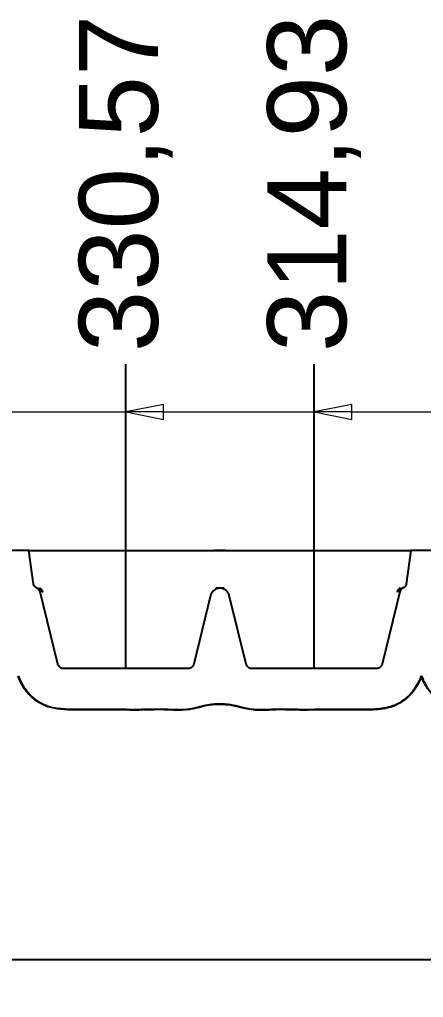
# Model space of a CAD drawing. Header units: millimetres. Extents: x 0 to 1486, y 0 to 1051.
# Drawn here: x 305.4 to 338.9, y 481.8 to 563.1 of the extents above; entities that cross this region are included whole.
import ezdxf

# ---------------------------------------------------------------- set-up
doc = ezdxf.new("R2010")
doc.units = ezdxf.units.MM
doc.header["$LTSCALE"] = 1.25
doc.layers.add('Bemaßungen(DIN)', color=7, linetype='Continuous', lineweight=5, true_color=0x262659)
doc.layers.add('Sichtbare Kanten(DIN)', color=7, linetype='Continuous', lineweight=25, true_color=0x262659)
doc.styles.add('Aktuell-DINGroßer Text', font='arial.ttf')
doc.dimstyles.new('STANDARD-DIN', dxfattribs={"dimscale": 1.25, "dimtxt": 5.25, "dimasz": 2.5, "dimexe": 3.175, "dimexo": 0, "dimgap": 0.8, "dimtad": 1, "dimrnd": 1e-08, "dimtxsty": 'Aktuell-DINGroßer Text', "dimcen": 0.09, "dimdle": 10, "dimclrd": 256, "dimclre": 256, "dimclrt": 256, "dimazin": 2, "dimtfac": 0.666667, "dimtmove": 0, "dimatfit": 3, "dimfxl": 1, "dimtolj": 1, "dimlwd": 25, "dimlwe": 25, "dimarcsym": 0})

# ---------------------------------------------------------------- blocks, each defined once
blk = doc.blocks.new('*D88')
at = {"layer": 'Bemaßungen(DIN)', "color": 250, "linetype": 'Continuous', "lineweight": 25, "true_color": 0x3f3f3f, "transparency": 16777216}
blk.add_line((329.822, 509.173), (329.822, 534.471), dxfattribs=at)
at = {"layer": 'Defpoints', "color": 0, "linetype": 'Continuous', "transparency": 16777216}
for p in [(329.822, 534.471), (329.822, 509.173), (644.748, 481.848)]:
    blk.add_point(p, dxfattribs=at)
at = {"layer": 'Bemaßungen(DIN)', "color": 179, "linetype": 'Continuous', "lineweight": 25, "true_color": 0x262659, "transparency": 16777216, "insert": (329.822, 535.471), "char_height": 6.5625, "attachment_point": 4, "rotation": 90, "style": 'Aktuell-DINGroßer Text'}
blk.add_mtext('\\A1;314,93', dxfattribs=at)
blk = doc.blocks.new('*D89')
at = {"layer": 'Bemaßungen(DIN)', "color": 250, "linetype": 'Continuous', "lineweight": 25, "true_color": 0x3f3f3f, "transparency": 16777216}
blk.add_line((314.175, 509.173), (314.175, 534.471), dxfattribs=at)
at = {"layer": 'Defpoints', "color": 0, "linetype": 'Continuous', "transparency": 16777216}
for p in [(314.175, 534.471), (314.175, 509.173), (644.748, 481.848)]:
    blk.add_point(p, dxfattribs=at)
at = {"layer": 'Bemaßungen(DIN)', "color": 179, "linetype": 'Continuous', "lineweight": 25, "true_color": 0x262659, "transparency": 16777216, "insert": (314.175, 535.471), "char_height": 6.5625, "attachment_point": 4, "rotation": 90, "style": 'Aktuell-DINGroßer Text'}
blk.add_mtext('\\A1;330,57', dxfattribs=at)
blk = doc.blocks.new('*D90')
at = {"layer": 'Bemaßungen(DIN)', "color": 250, "linetype": 'Continuous', "lineweight": 25, "true_color": 0x3f3f3f, "transparency": 16777216}
blk.add_line((296.322, 509.173), (296.322, 534.471), dxfattribs=at)
at = {"layer": 'Defpoints', "color": 0, "linetype": 'Continuous', "transparency": 16777216}
for p in [(296.322, 534.471), (296.322, 509.173), (644.748, 481.848)]:
    blk.add_point(p, dxfattribs=at)
at = {"layer": 'Bemaßungen(DIN)', "color": 179, "linetype": 'Continuous', "lineweight": 25, "true_color": 0x262659, "transparency": 16777216, "insert": (296.322, 535.471), "char_height": 6.5625, "attachment_point": 4, "rotation": 90, "style": 'Aktuell-DINGroßer Text'}
blk.add_mtext('\\A1;348,43', dxfattribs=at)
blk = doc.blocks.new('*D91')
at = {"layer": 'Bemaßungen(DIN)', "color": 250, "linetype": 'Continuous', "lineweight": 25, "true_color": 0x3f3f3f, "transparency": 16777216}
blk.add_line((280.675, 509.173), (280.675, 534.471), dxfattribs=at)
at = {"layer": 'Defpoints', "color": 0, "linetype": 'Continuous', "transparency": 16777216}
for p in [(280.675, 534.471), (280.675, 509.173), (644.748, 481.848)]:
    blk.add_point(p, dxfattribs=at)
at = {"layer": 'Bemaßungen(DIN)', "color": 179, "linetype": 'Continuous', "lineweight": 25, "true_color": 0x262659, "transparency": 16777216, "insert": (280.675, 535.471), "char_height": 6.5625, "attachment_point": 4, "rotation": 90, "style": 'Aktuell-DINGroßer Text'}
blk.add_mtext('\\A1;364,07', dxfattribs=at)
blk = doc.blocks.new('*D92')
at = {"layer": 'Bemaßungen(DIN)', "color": 250, "linetype": 'Continuous', "lineweight": 25, "true_color": 0x3f3f3f, "transparency": 16777216}
blk.add_line((262.822, 509.173), (262.822, 534.471), dxfattribs=at)
at = {"layer": 'Defpoints', "color": 0, "linetype": 'Continuous', "transparency": 16777216}
for p in [(262.822, 534.471), (262.822, 509.173), (644.748, 481.848)]:
    blk.add_point(p, dxfattribs=at)
at = {"layer": 'Bemaßungen(DIN)', "color": 179, "linetype": 'Continuous', "lineweight": 25, "true_color": 0x262659, "transparency": 16777216, "insert": (262.822, 535.471), "char_height": 6.5625, "attachment_point": 4, "rotation": 90, "style": 'Aktuell-DINGroßer Text'}
blk.add_mtext('\\A1;381,93', dxfattribs=at)
blk = doc.blocks.new('*D93')
at = {"layer": 'Bemaßungen(DIN)', "color": 250, "linetype": 'Continuous', "lineweight": 25, "true_color": 0x3f3f3f, "transparency": 16777216}
blk.add_line((247.175, 509.173), (247.175, 534.471), dxfattribs=at)
at = {"layer": 'Defpoints', "color": 0, "linetype": 'Continuous', "transparency": 16777216}
for p in [(247.175, 534.471), (247.175, 509.173), (644.748, 481.848)]:
    blk.add_point(p, dxfattribs=at)
at = {"layer": 'Bemaßungen(DIN)', "color": 179, "linetype": 'Continuous', "lineweight": 25, "true_color": 0x262659, "transparency": 16777216, "insert": (247.175, 535.471), "char_height": 6.5625, "attachment_point": 4, "rotation": 90, "style": 'Aktuell-DINGroßer Text'}
blk.add_mtext('\\A1;397,57', dxfattribs=at)
blk = doc.blocks.new('2DTransSymbol3')
at = {"layer": 'Bemaßungen(DIN)'}
for p, q in [((253.84, 424.902), (251.34, 424.402)), ((253.84, 423.902), (253.84, 424.902)), ((266.358, 424.902), (263.858, 424.402)), ((266.358, 423.902), (266.358, 424.902)), ((239.558, 424.402), (251.34, 424.402)), ((253.84, 424.402), (251.34, 424.402)), ((251.34, 424.402), (253.84, 423.902)), ((253.84, 424.402), (263.858, 424.402)), ((266.358, 424.402), (263.858, 424.402)), ((263.858, 424.402), (266.358, 423.902)), ((266.358, 424.402), (278.14, 424.402))]:
    blk.add_line(p, q, dxfattribs=at)
at = {"layer": 'Bemaßungen(DIN)', "flags": 128}
for points in [[(253.84, 424.902), (251.34, 424.402), (253.84, 423.902), (253.84, 424.902)], [(266.358, 424.902), (263.858, 424.402), (266.358, 423.902), (266.358, 424.902)]]:
    blk.add_lwpolyline(points, dxfattribs=at)
at = {"layer": 'Bemaßungen(DIN)'}
for points in [[(253.84, 424.902), (251.34, 424.402), (253.84, 423.902), (253.84, 424.902)], [(266.358, 424.902), (263.858, 424.402), (266.358, 423.902), (266.358, 424.902)]]:
    blk.add_solid(points, dxfattribs=at)

msp = doc.modelspace()

# ---------------------------------------------------------------- linework, layer by layer
at = {"layer": 'Sichtbare Kanten(DIN)'}
for p, q in [((306.1335, 518.9728), (304.3635, 518.9728)), ((306.5236, 516.1971), (306.1335, 518.9728)), ((306.1335, 518.9728), (306.6286, 518.9728)), ((306.6286, 518.9728), (337.3683, 518.9728)), ((322.4985, 518.9828), (321.4985, 518.9828)), ((321.4985, 518.9728), (321.4985, 518.9828)), ((321.8985, 518.9778), (322.0985, 518.9778)), ((321.8985, 518.9728), (321.8985, 518.9778)), ((322.0985, 518.9728), (322.0985, 518.9778)), ((322.4985, 518.9728), (322.4985, 518.9828)), ((331.8253, 518.9778), (331.9119, 518.9778)), ((331.8253, 518.9728), (331.8253, 518.9778)), ((331.9119, 518.9778), (332.0851, 518.9778)), ((331.9119, 518.9728), (331.9119, 518.9778)), ((332.0851, 518.9778), (332.1717, 518.9778)), ((332.0851, 518.9728), (332.0851, 518.9778)), ((332.1717, 518.9728), (332.1717, 518.9778)), ((337.3683, 518.9728), (337.8635, 518.9728)), ((337.8635, 518.9728), (337.4734, 516.1971)), ((339.6335, 518.9728), (337.8635, 518.9728)), ((308.5271, 509.5535), (307.056, 515.5425)), ((321.2216, 515.2438), (319.8221, 509.5533)), ((324.1749, 509.5533), (322.7753, 515.2438)), ((336.9409, 515.5425), (335.4699, 509.5535)), ((319.3365, 509.1728), (309.0126, 509.1728)), ((334.9843, 509.1728), (324.6604, 509.1728)), ((374.5485, 484.9728), (293.9485, 484.9728))]:
    msp.add_line(p, q, dxfattribs=at)
for points, knots in [([(306.7644, 515.8841), (306.7607, 515.8857), (306.7569, 515.8873), (306.7254, 515.9018), (306.6993, 515.9175), (306.634, 515.968), (306.5995, 516.0074), (306.5442, 516.103), (306.5297, 516.1537), (306.5236, 516.1971)], [-0.032564493, -0.032564493, -0.032564493, -0.032564493, -0.03164921, -0.03164921, -0.024823703, -0.024823703, -0.013148435, -0.013148435, 0, 0, 0, 0]), ([(337.4734, 516.1971), (337.4691, 516.167), (337.4614, 516.1374), (337.4396, 516.0805), (337.4255, 516.0535), (337.3791, 515.9852), (337.3419, 515.9483), (337.2765, 515.9049), (337.2542, 515.8933), (337.2325, 515.8841)], [-0.03841676, -0.03841676, -0.03841676, -0.03841676, -0.031640555, -0.031640555, -0.024817551, -0.024817551, -0.013146152, -0.013146152, -0.007186253, -0.007186253, -0.007186253, -0.007186253]), ([(307.056, 515.5425), (307.0452, 515.5865), (307.0284, 515.629), (306.9838, 515.7083), (306.9562, 515.7446), (306.8747, 515.8261), (306.8191, 515.8611), (306.7644, 515.8841)], [-0.041058054, -0.041058054, -0.041058054, -0.041058054, -0.029401851, -0.029401851, -0.017790166, -0.017790166, 0, 0, 0, 0]), ([(306.7684, 515.8824), (306.7687, 515.8823), (306.769, 515.8822), (306.7693, 515.882), (306.7726, 515.8807), (306.7774, 515.8788), (306.7838, 515.8765), (306.7902, 515.8742), (306.7982, 515.8715), (306.8076, 515.8688), (306.8123, 515.8674), (306.8174, 515.866), (306.8227, 515.8647), (306.8254, 515.864), (306.8281, 515.8634), (306.8309, 515.8627), (306.8338, 515.8621), (306.8367, 515.8615), (306.8397, 515.8608)], [0.11911303, 0.11911303, 0.11911303, 0.11911303, 0.13277377, 0.13277377, 0.13277377, 0.26517816, 0.26517816, 0.26517816, 0.3981672, 0.3981672, 0.3981672, 0.46455773, 0.46455773, 0.46455773, 0.4977404, 0.4977404, 0.4977404, 0.53089997, 0.53089997, 0.53089997, 0.53089997]), ([(306.8397, 515.8608), (306.8555, 515.8576), (306.8711, 515.8532), (306.8864, 515.8476), (306.9054, 515.8407), (306.924, 515.832), (306.9417, 515.8216), (306.9524, 515.8154), (306.9628, 515.8085), (306.9728, 515.8011), (306.993, 515.7863), (307.0119, 515.7691), (307.0292, 515.7499), (307.0466, 515.7307), (307.0623, 515.7095), (307.0763, 515.6866), (307.0833, 515.6751), (307.0898, 515.6632), (307.0959, 515.6509), (307.1059, 515.6305), (307.1147, 515.609), (307.122, 515.5867), (307.1279, 515.5689), (307.1328, 515.5505), (307.1368, 515.5318)], [-1.0769104, -1.0769104, -1.0769104, -1.0769104, -0.9572537, -0.9572537, -0.9572537, -0.8077, -0.8077, -0.8077, -0.7179403, -0.7179403, -0.7179403, -0.5384552, -0.5384552, -0.5384552, -0.3589701, -0.3589701, -0.3589701, -0.2692104, -0.2692104, -0.2692104, -0.1196567, -0.1196567, -0.1196567, 0, 0, 0, 0]), ([(307.0187, 515.8608), (307.0304, 515.8576), (307.042, 515.8532), (307.0536, 515.8476), (307.0681, 515.8407), (307.0825, 515.832), (307.0965, 515.8216), (307.105, 515.8154), (307.1133, 515.8085), (307.1215, 515.8011), (307.1379, 515.7863), (307.1537, 515.7691), (307.1687, 515.7499), (307.1838, 515.7307), (307.198, 515.7095), (307.2112, 515.6866), (307.2178, 515.6751), (307.2241, 515.6632), (307.2302, 515.6509), (307.2402, 515.6305), (307.2495, 515.609), (307.2579, 515.5867), (307.2647, 515.5689), (307.2708, 515.5505), (307.2763, 515.5318)], [-1.0769104, -1.0769104, -1.0769104, -1.0769104, -0.9572537, -0.9572537, -0.9572537, -0.8077, -0.8077, -0.8077, -0.7179403, -0.7179403, -0.7179403, -0.5384552, -0.5384552, -0.5384552, -0.3589701, -0.3589701, -0.3589701, -0.2692104, -0.2692104, -0.2692104, -0.1196567, -0.1196567, -0.1196567, 0, 0, 0, 0]), ([(322.7753, 515.2438), (322.7528, 515.3355), (322.7135, 515.4235), (322.6234, 515.5567), (322.5616, 515.6342), (322.3771, 515.7646), (322.2789, 515.8083), (322.0694, 515.857), (321.9664, 515.8585), (321.7635, 515.8237), (321.6632, 515.7857), (321.4606, 515.6602), (321.3905, 515.5781), (321.2891, 515.4363), (321.2458, 515.3422), (321.2216, 515.2438)], [-0.14482378, -0.14482378, -0.14482378, -0.14482378, -0.11905508, -0.11905508, -0.101033, -0.101033, -0.08537461, -0.08537461, -0.06899068, -0.06899068, -0.0520285, -0.0520285, -0.03038629, -0.03038629, 0, 0, 0, 0]), ([(321.9985, 515.8527), (321.9928, 515.8527), (321.987, 515.8527), (321.981, 515.8527), (321.9751, 515.8527), (321.969, 515.8527), (321.9629, 515.8527), (321.9506, 515.8527), (321.9381, 515.8527), (321.9253, 515.8527), (321.9076, 515.8527), (321.8894, 515.8527), (321.87, 515.8527), (321.8615, 515.8527), (321.8528, 515.8527), (321.8441, 515.8527), (321.8151, 515.8527), (321.7846, 515.8527), (321.7524, 515.8527), (321.7363, 515.8527), (321.7198, 515.8527), (321.7029, 515.8527), (321.6945, 515.8527), (321.686, 515.8527), (321.6773, 515.8527), (321.6686, 515.8527), (321.6598, 515.8527), (321.651, 515.8527)], [0, 0, 0, 0, 0.03587341, 0.03587341, 0.03587341, 0.0717053, 0.0717053, 0.0717053, 0.1433193, 0.1433193, 0.1433193, 0.24303135, 0.24303135, 0.24303135, 0.28653169, 0.28653169, 0.28653169, 0.42986377, 0.42986377, 0.42986377, 0.50150274, 0.50150274, 0.50150274, 0.53727845, 0.53727845, 0.53727845, 0.57301031, 0.57301031, 0.57301031, 0.57301031]), ([(322.3458, 515.8527), (322.337, 515.8527), (322.3282, 515.8527), (322.3195, 515.8527), (322.3108, 515.8527), (322.3023, 515.8527), (322.2938, 515.8527), (322.2769, 515.8527), (322.2604, 515.8527), (322.2444, 515.8527), (322.2111, 515.8527), (322.1796, 515.8527), (322.1498, 515.8527), (322.122, 515.8527), (322.0966, 515.8527), (322.0719, 515.8527), (322.059, 515.8527), (322.0464, 515.8527), (322.0341, 515.8527), (322.0279, 515.8527), (322.0218, 515.8527), (322.0159, 515.8527), (322.0099, 515.8527), (322.0042, 515.8527), (321.9985, 515.8527)], [0, 0, 0, 0, 0.03572786, 0.03572786, 0.03572786, 0.07149696, 0.07149696, 0.07149696, 0.14312065, 0.14312065, 0.14312065, 0.29141532, 0.29141532, 0.29141532, 0.4296401, 0.4296401, 0.4296401, 0.50120872, 0.50120872, 0.50120872, 0.53702595, 0.53702595, 0.53702595, 0.57289689, 0.57289689, 0.57289689, 0.57289689]), ([(336.9782, 515.8608), (336.9666, 515.8576), (336.9549, 515.8532), (336.9433, 515.8476), (336.9288, 515.8407), (336.9145, 515.832), (336.9004, 515.8216), (336.892, 515.8154), (336.8836, 515.8085), (336.8754, 515.8011), (336.859, 515.7863), (336.8432, 515.7691), (336.8282, 515.7499), (336.8131, 515.7307), (336.7989, 515.7095), (336.7857, 515.6866), (336.7791, 515.6751), (336.7728, 515.6632), (336.7668, 515.6509), (336.7567, 515.6305), (336.7474, 515.609), (336.739, 515.5867), (336.7323, 515.5689), (336.7261, 515.5505), (336.7206, 515.5318)], [-1.0769104, -1.0769104, -1.0769104, -1.0769104, -0.9572537, -0.9572537, -0.9572537, -0.8077, -0.8077, -0.8077, -0.7179403, -0.7179403, -0.7179403, -0.5384552, -0.5384552, -0.5384552, -0.3589701, -0.3589701, -0.3589701, -0.2692104, -0.2692104, -0.2692104, -0.1196567, -0.1196567, -0.1196567, 0, 0, 0, 0]), ([(337.1573, 515.8608), (337.1414, 515.8576), (337.1258, 515.8532), (337.1106, 515.8476), (337.0915, 515.8407), (337.073, 515.832), (337.0552, 515.8216), (337.0445, 515.8154), (337.0342, 515.8085), (337.0241, 515.8011), (337.0039, 515.7863), (336.985, 515.7691), (336.9677, 515.7499), (336.9504, 515.7307), (336.9346, 515.7095), (336.9206, 515.6866), (336.9136, 515.6751), (336.9071, 515.6632), (336.9011, 515.6509), (336.891, 515.6305), (336.8822, 515.609), (336.8749, 515.5867), (336.869, 515.5689), (336.8641, 515.5505), (336.8601, 515.5318)], [-1.0769104, -1.0769104, -1.0769104, -1.0769104, -0.9572537, -0.9572537, -0.9572537, -0.8077, -0.8077, -0.8077, -0.7179403, -0.7179403, -0.7179403, -0.5384552, -0.5384552, -0.5384552, -0.3589701, -0.3589701, -0.3589701, -0.2692104, -0.2692104, -0.2692104, -0.1196567, -0.1196567, -0.1196567, 0, 0, 0, 0]), ([(337.2325, 515.8841), (337.1907, 515.8665), (337.1514, 515.8433), (337.0801, 515.7867), (337.0486, 515.7538), (336.9808, 515.6605), (336.9551, 515.6001), (336.9409, 515.5425)], [-0.041058009, -0.041058009, -0.041058009, -0.041058009, -0.029401822, -0.029401822, -0.017790154, -0.017790154, 0, 0, 0, 0]), ([(337.2285, 515.8824), (337.2282, 515.8823), (337.2279, 515.8822), (337.2276, 515.882), (337.2244, 515.8807), (337.2195, 515.8788), (337.2131, 515.8765), (337.2067, 515.8742), (337.1987, 515.8715), (337.1893, 515.8688), (337.1846, 515.8674), (337.1796, 515.866), (337.1742, 515.8647), (337.1716, 515.864), (337.1688, 515.8634), (337.166, 515.8627), (337.1631, 515.8621), (337.1602, 515.8615), (337.1573, 515.8608)], [0.11911303, 0.11911303, 0.11911303, 0.11911303, 0.13277377, 0.13277377, 0.13277377, 0.26517816, 0.26517816, 0.26517816, 0.3981672, 0.3981672, 0.3981672, 0.46455773, 0.46455773, 0.46455773, 0.4977404, 0.4977404, 0.4977404, 0.53089997, 0.53089997, 0.53089997, 0.53089997]), ([(309.0126, 509.1728), (308.9662, 509.1728), (308.9196, 509.1793), (308.8299, 509.205), (308.7871, 509.2241), (308.6884, 509.2858), (308.6419, 509.3321), (308.5655, 509.4379), (308.5405, 509.4986), (308.5271, 509.5535)], [-0.049754628, -0.049754628, -0.049754628, -0.049754628, -0.040452638, -0.040452638, -0.031086489, -0.031086489, -0.016966202, -0.016966202, 0, 0, 0, 0]), ([(319.8221, 509.5533), (319.811, 509.5083), (319.7935, 509.4646), (319.7472, 509.3837), (319.7184, 509.3467), (319.635, 509.2655), (319.5789, 509.2314), (319.458, 509.1825), (319.3931, 509.1728), (319.3365, 509.1728)], [-0.049739569, -0.049739569, -0.049739569, -0.049739569, -0.040443211, -0.040443211, -0.031082737, -0.031082737, -0.016964086, -0.016964086, 0, 0, 0, 0]), ([(324.6604, 509.1728), (324.614, 509.1728), (324.5674, 509.1793), (324.4778, 509.2049), (324.435, 509.2241), (324.3362, 509.2857), (324.2897, 509.332), (324.2133, 509.4377), (324.1884, 509.4984), (324.1749, 509.5533)], [-0.049739571, -0.049739571, -0.049739571, -0.049739571, -0.040443213, -0.040443213, -0.031082739, -0.031082739, -0.016964087, -0.016964087, 0, 0, 0, 0]), ([(335.4699, 509.5535), (335.4588, 509.5084), (335.4413, 509.4647), (335.395, 509.3837), (335.3662, 509.3467), (335.2828, 509.2655), (335.2267, 509.2314), (335.1057, 509.1825), (335.0409, 509.1728), (334.9843, 509.1728)], [-0.049754642, -0.049754642, -0.049754642, -0.049754642, -0.040452648, -0.040452648, -0.031086496, -0.031086496, -0.016966204, -0.016966204, 0, 0, 0, 0]), ([(307.9556, 505.9606), (307.8081, 505.9989), (307.6627, 506.0443), (307.1807, 506.2277), (306.8579, 506.4154), (306.3093, 506.8538), (306.0707, 507.1015), (305.6026, 507.7187), (305.3945, 508.1161), (305.2439, 508.5264)], [3.22212348, 3.22212348, 3.22212348, 3.22212348, 3.2678383, 3.2678383, 3.37685413, 3.37685413, 3.47968651, 3.47968651, 3.61106884, 3.61106884, 3.61106884, 3.61106884]), ([(305.2448, 508.5662), (305.307, 508.4066), (305.375, 508.2504), (305.7332, 507.5262), (306.0454, 507.1523), (306.6675, 506.5618), (307.0752, 506.2931), (308.6679, 505.6335), (310.2851, 505.7904), (313.8071, 505.7712), (314.2103, 505.7621), (315.641, 505.7526), (315.9563, 505.7777), (317.868, 505.8087), (318.1876, 505.7159), (319.7792, 505.7724), (320.3065, 506.0243), (322.4654, 506.3697), (323.397, 506.0297), (325.1944, 505.6591), (325.8517, 505.7576), (327.4115, 505.8073), (327.9286, 505.7568), (329.708, 505.7585), (330.1816, 505.7788), (332.5639, 505.7711), (333.4461, 505.7512), (334.8921, 505.7826), (335.4266, 505.8101), (336.2048, 505.9983), (336.7206, 506.1521), (337.8118, 506.9552), (338.1377, 507.3997), (338.5003, 508.0013), (338.6311, 508.2764), (338.7448, 508.5662)], [-6.9779352, -6.9779352, -6.9779352, -6.9779352, -6.9431607, -6.9431607, -6.8150846, -6.8150846, -6.6574269, -6.6574269, -6.240927, -6.240927, -6.1610175, -6.1610175, -5.9956491, -5.9956491, -5.6136531, -5.6136531, -5.0429208, -5.0429208, -4.0677859, -4.0677859, -3.0472804, -3.0472804, -2.1158545, -2.1158545, -1.5696496, -1.5696496, -1.086243, -1.086243, -0.7763317, -0.7763317, -0.6109465, -0.6109465, -0.4533943, -0.4533943, -0.329858, -0.329858, -0.329858, -0.329858]), ([(338.4638, 507.9534), (338.4441, 507.9164), (338.4179, 507.8685), (338.3573, 507.7635), (338.3232, 507.7067), (338.2442, 507.5819), (338.1977, 507.5125), (338.0788, 507.3464), (338.0028, 507.2493), (337.7982, 507.0125), (337.6625, 506.8777), (337.339, 506.5979), (337.142, 506.4562), (336.7927, 506.2523), (336.6464, 506.1788), (336.4163, 506.0818), (336.3333, 506.0506), (336.1125, 505.9767), (335.9684, 505.9381), (335.7076, 505.8826), (335.5912, 505.8626), (335.3223, 505.8248), (335.1693, 505.8099), (334.8768, 505.7884), (334.7349, 505.7817), (334.4337, 505.771), (334.2705, 505.7672), (333.9133, 505.7619), (333.7246, 505.7607), (333.3961, 505.7606), (333.2503, 505.7612), (332.9556, 505.7631), (332.8061, 505.7644), (332.442, 505.7677), (332.2172, 505.7698), (331.8112, 505.7726), (331.6252, 505.7736), (331.1272, 505.7749), (330.8172, 505.7744), (330.0944, 505.7674), (329.6763, 505.76), (328.9353, 505.7557), (328.5956, 505.7586), (327.9637, 505.774), (327.6798, 505.7829), (327.0164, 505.7924), (326.6241, 505.783), (325.8689, 505.7441), (325.5099, 505.7243), (325.0293, 505.742), (324.9049, 505.7506), (324.5916, 505.7863), (324.3953, 505.822), (324.038, 505.8985), (323.8716, 505.9388), (323.4592, 506.0382), (323.2118, 506.0979), (322.8386, 506.1622), (322.7182, 506.179), (322.4581, 506.207), (322.3177, 506.2165), (321.9879, 506.227), (321.801, 506.2234), (321.487, 506.2011), (321.3614, 506.1882), (321.1298, 506.1566), (321.0242, 506.1389), (320.8069, 506.0975), (320.6932, 506.0729), (320.23, 505.967), (319.8617, 505.8687), (319.1773, 505.7516), (318.8621, 505.7314), (318.2773, 505.7351), (318.0084, 505.7499), (317.0961, 505.7965), (316.4499, 505.7853), (315.3724, 505.758), (314.938, 505.7553), (314.1362, 505.7627), (313.7553, 505.7692), (312.994, 505.7754), (312.6158, 505.7752), (312.0532, 505.7722), (311.8804, 505.771), (311.4836, 505.7677), (311.2628, 505.7654), (310.8, 505.7615), (310.5452, 505.76), (310.1319, 505.7616), (309.9759, 505.7631), (309.7091, 505.7679), (309.5955, 505.7706), (309.3253, 505.7792), (309.1646, 505.786), (308.8974, 505.8052), (308.7971, 505.814), (308.5167, 505.8453), (308.3286, 505.8742), (307.9984, 505.9464), (307.8503, 505.9873), (307.5981, 506.0744), (307.4851, 506.1197), (307.2354, 506.2351), (307.0988, 506.3089), (306.7775, 506.5076), (306.5977, 506.6414), (306.3017, 506.9029), (306.1787, 507.0264), (305.9743, 507.2624), (305.8887, 507.3732), (305.7634, 507.5524), (305.718, 507.6218), (305.6466, 507.7373), (305.6183, 507.7851), (305.5507, 507.9036), (305.5157, 507.9696), (305.4795, 508.0399), (305.4706, 508.0575), (305.4628, 508.073)], [0, 0, 0, 0, 0.0244161, 0.0244161, 0.0469707, 0.0469707, 0.0726876, 0.0726876, 0.1094001, 0.1094001, 0.1665666, 0.1665666, 0.2404249, 0.2404249, 0.288594, 0.288594, 0.3160715, 0.3160715, 0.3617626, 0.3617626, 0.3967191, 0.3967191, 0.4436172, 0.4436172, 0.4922044, 0.4922044, 0.5485263, 0.5485263, 0.6031145, 0.6031145, 0.6478396, 0.6478396, 0.694979, 0.694979, 0.7604354, 0.7604354, 0.8176359, 0.8176359, 0.9168985, 0.9168985, 1.0385378, 1.0385378, 1.1424981, 1.1424981, 1.2281738, 1.2281738, 1.3466428, 1.3466428, 1.4552244, 1.4552244, 1.4932907, 1.4932907, 1.5513819, 1.5513819, 1.6042123, 1.6042123, 1.682955, 1.682955, 1.7188176, 1.7188176, 1.7620438, 1.7620438, 1.8236254, 1.8236254, 1.8609418, 1.8609418, 1.8938574, 1.8938574, 1.9309597, 1.9309597, 2.0436258, 2.0436258, 2.1394412, 2.1394412, 2.2200736, 2.2200736, 2.41348, 2.41348, 2.5436923, 2.5436923, 2.6554037, 2.6554037, 2.7761645, 2.7761645, 2.8275494, 2.8275494, 2.8953345, 2.8953345, 2.9738169, 2.9738169, 3.0194319, 3.0194319, 3.0584167, 3.0584167, 3.1144729, 3.1144729, 3.1462418, 3.1462418, 3.2014636, 3.2014636, 3.2484058, 3.2484058, 3.2849602, 3.2849602, 3.3310765, 3.3310765, 3.3991312, 3.3991312, 3.451205, 3.451205, 3.4927848, 3.4927848, 3.5188525, 3.5188525, 3.5381516, 3.5381516, 3.5701865, 3.5701865, 3.5825698, 3.5825698, 3.5825698, 3.5825698]), ([(338.744, 508.5268), (338.5579, 508.0281), (338.2869, 507.5507), (337.6607, 506.8198), (337.316, 506.5218), (336.6117, 506.1283), (336.2624, 506.0068), (335.5233, 505.8361), (335.127, 505.7914), (333.9855, 505.7221), (333.2356, 505.7537), (330.9363, 505.7878), (329.3813, 505.7352), (327.1418, 505.7855), (326.4544, 505.7627), (325.4152, 505.7243), (325.0596, 505.722), (324.3751, 505.8041), (324.044, 505.8841), (323.4386, 506.0352), (323.1608, 506.1052), (322.8796, 506.1546)], [0, 0, 0, 0, 0.1597041, 0.1597041, 0.2930392, 0.2930392, 0.4017751, 0.4017751, 0.5206622, 0.5206622, 0.7450237, 0.7450237, 1.2110139, 1.2110139, 1.4170632, 1.4170632, 1.523126, 1.523126, 1.6239877, 1.6239877, 1.7141748, 1.7141748, 1.7141748, 1.7141748]), ([(341.4556, 505.9606), (341.3081, 505.9989), (341.1627, 506.0443), (340.6807, 506.2277), (340.3579, 506.4154), (339.8093, 506.8538), (339.5707, 507.1015), (339.1026, 507.7187), (338.8945, 508.1161), (338.7439, 508.5264)], [3.22212348, 3.22212348, 3.22212348, 3.22212348, 3.2678383, 3.2678383, 3.37685413, 3.37685413, 3.47968651, 3.47968651, 3.61106884, 3.61106884, 3.61106884, 3.61106884]), ([(338.7448, 508.5662), (338.8378, 508.3277), (338.9467, 508.0895), (339.3313, 507.4062), (339.644, 507.0208), (340.3412, 506.4511), (340.7554, 506.182), (342.4713, 505.6307), (344.0334, 505.8015), (348.2158, 505.7604), (348.8084, 505.7655), (351.3886, 505.811), (351.6725, 505.7167), (353.2739, 505.7702), (353.7979, 506.0214), (355.9592, 506.3713), (356.8944, 506.0304), (358.694, 505.659), (359.3508, 505.7576), (360.9115, 505.8074), (361.4285, 505.7568), (363.2078, 505.7585), (363.6814, 505.7788), (366.0636, 505.7711), (366.9458, 505.7512), (368.392, 505.7826), (368.9265, 505.8101), (369.7047, 505.9983), (370.2205, 506.1521), (371.3118, 506.9552), (371.6376, 507.3996), (372.0002, 508.0012), (372.1311, 508.2763), (372.2448, 508.5662)], [-8.2243653, -8.2243653, -8.2243653, -8.2243653, -7.9719883, -7.9719883, -7.4805883, -7.4805883, -7.1161895, -7.1161895, -6.3040171, -6.3040171, -5.9830627, -5.9830627, -5.6049041, -5.6049041, -5.0381429, -5.0381429, -4.0641114, -4.0641114, -3.0446647, -3.0446647, -2.1145037, -2.1145037, -1.5688851, -1.5688851, -1.0859618, -1.0859618, -0.776245, -0.776245, -0.6109224, -0.6109224, -0.4534096, -0.4534096, -0.3298536, -0.3298536, -0.3298536, -0.3298536]), ([(320.8619, 506.1077), (320.8517, 506.1055), (320.8414, 506.1032), (320.4778, 506.0217), (320.1131, 505.9139), (319.3357, 505.7528), (318.9182, 505.7246), (318.1349, 505.7388), (317.7623, 505.7659), (316.562, 505.7986), (315.7317, 505.7518), (313.2141, 505.7531), (311.5257, 505.7178), (309.3919, 505.7591), (308.938, 505.7829), (308.4944, 505.8511)], [1.9241906, 1.9241906, 1.9241906, 1.9241906, 1.9275286, 1.9275286, 2.0428386, 2.0428386, 2.1664531, 2.1664531, 2.2781913, 2.2781913, 2.5270208, 2.5270208, 3.0334846, 3.0334846, 3.1672901, 3.1672901, 3.1672901, 3.1672901])]:
    msp.add_open_spline(points, degree=3, knots=knots, dxfattribs=at)
msp.add_open_spline([(338.7437, 508.5269), (338.7446, 508.5253), (338.7458, 508.5482), (338.7463, 508.5663)], degree=3, dxfattribs=at)

# ---------------------------------------------------------------- block references
at = {"layer": 'Bemaßungen(DIN)', "xscale": 1.25, "yscale": 1.25, "zscale": 1.25}
msp.add_blockref('2DTransSymbol3', (0, 0), dxfattribs=at)

# ---------------------------------------------------------------- dimensions: what is measured, and where the dimension line sits
at = {"layer": 'Bemaßungen(DIN)', "color": 250, "linetype": 'Continuous', "lineweight": 25, "true_color": 0x3f3f3f}
for feature_location, picture, middle in [((247.1746, 509.1728), '*D93', (247.1746, 549.0905)), ((262.8223, 509.1728), '*D92', (262.8223, 549.0905)), ((280.6746, 509.1728), '*D91', (280.6746, 549.0905)), ((296.3223, 509.1728), '*D90', (296.3223, 549.0905)), ((314.1746, 509.1728), '*D89', (314.1746, 549.0905)), ((329.8223, 509.1728), '*D88', (329.8223, 549.0905))]:
    dim = msp.add_ordinate_dim(feature_location=feature_location, offset=(0, 25.2981), dtype=1, origin=(644.7485, 481.8478), dimstyle='STANDARD-DIN', override={"dimgap": 0.8, "dimtad": 0, "dimdec": 2, "dimtol": 0, "dimlim": 0, "dimtp": 0, "dimtm": 0, "dimtdec": 2}, dxfattribs=at)
    dim.commit()
    dim.dimension.update_dxf_attribs({"geometry": picture, "text_midpoint": middle})

doc.saveas('drawing.dxf')
